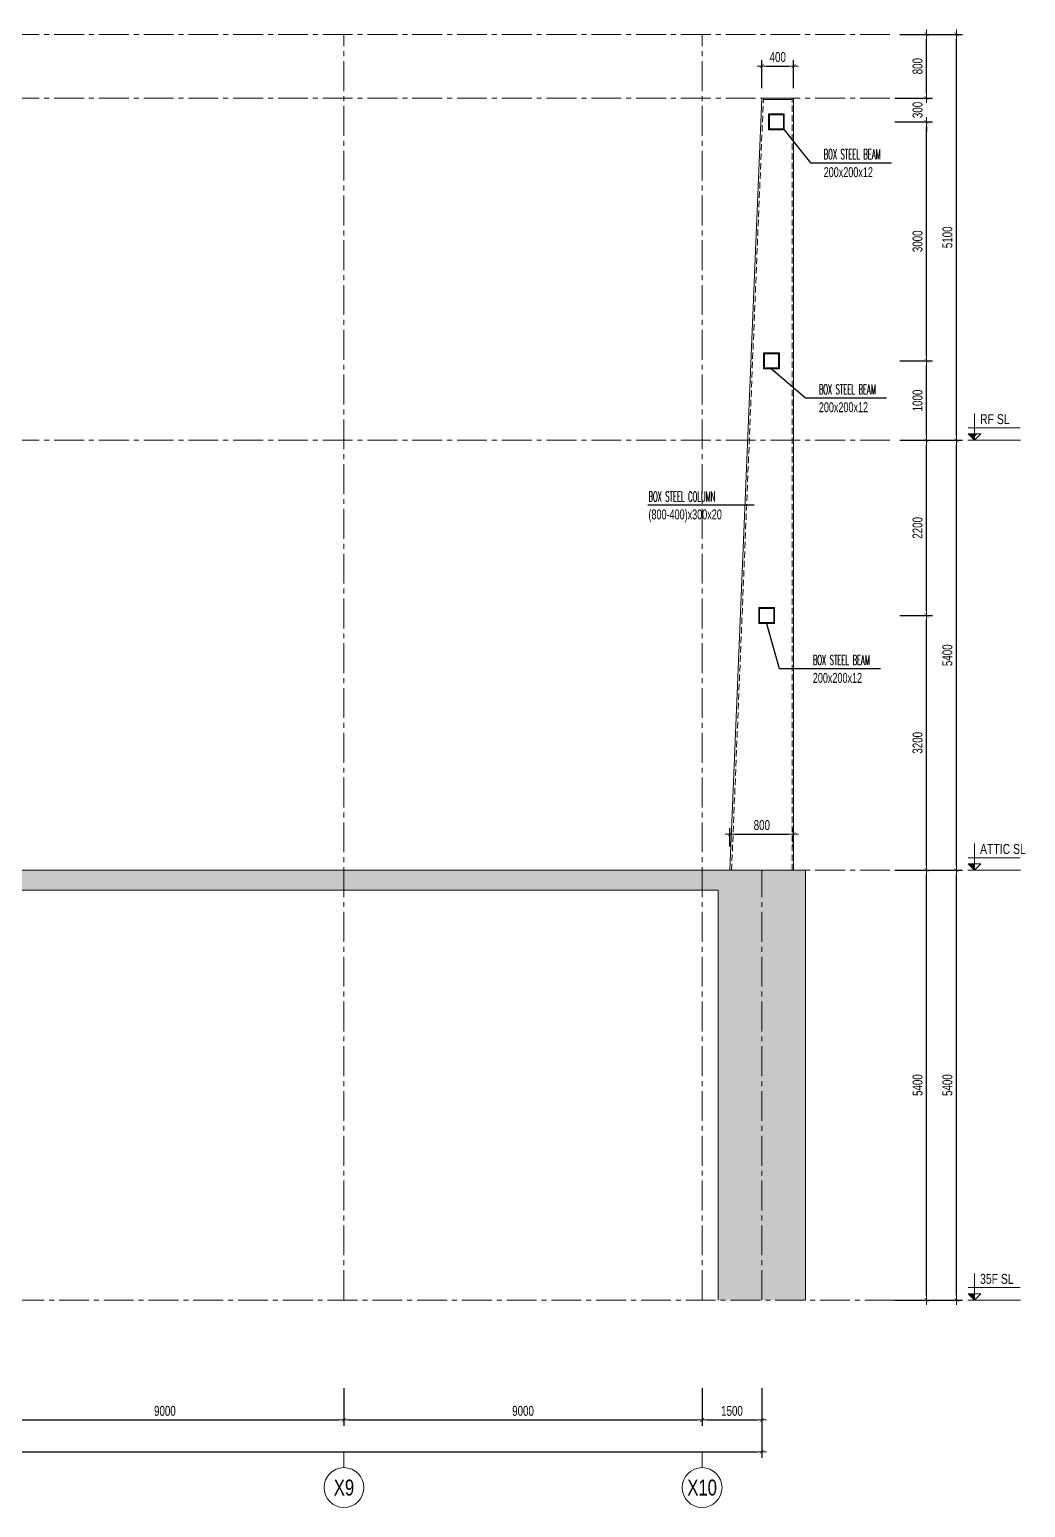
# Model space of a CAD drawing. Header units: millimetres. Extents: x 239606 to 473981, y -27658 to 23850.
# Drawn here: x 448955 to 473981, y -15151 to 21980 of the extents above; entities that cross this region are included whole.
import ezdxf
from ezdxf.enums import TextEntityAlignment as Align

# ---------------------------------------------------------------- set-up
doc = ezdxf.new("R2010")
doc.units = ezdxf.units.MM
doc.linetypes.add('CENTER2', pattern=[1.125, 0.75, -0.125, 0.125, -0.125])
doc.linetypes.add('HIDDEN2', pattern=[4.762499999999999, 3.175, -1.5875])
doc.layers.get('Defpoints').update_dxf_attribs({"color": 151, "lineweight": 9})
for name, color, linetype, lineweight in [('NDC_S_ANNO', 7, 'Continuous', 20), ('NDC_S_AXIS', 5, 'CENTER2', 13), ('NDC_S_CONTINUOUS', 3, 'Continuous', 20), ('NDC_S_DIM', 1, 'Continuous', 15), ('NDC_S_ENG TEXT', 2, 'Continuous', 20), ('NDC_S_HATCH MATERIAL', 8, 'Continuous', 13), ('NDC_S_SLAB', 2, 'Continuous', 20), ('NDC_S_SYMBOL', 1, 'Continuous', 15), ('NDC_S_TEXT SYMBOL', 7, 'Continuous', 20), ('NDC_S_VN TEXT', 7, 'Continuous', 20)]:
    doc.layers.add(name, color=color, linetype=linetype, lineweight=lineweight)
doc.styles.add('NDC_ANNO', font='', dxfattribs={"width": 0.8})
doc.styles.add('NDC_DIM', font='', dxfattribs={"width": 0.75})
doc.styles.add('NDC_EN TXT', font='romans.shx', dxfattribs={"width": 0.8})
doc.styles.add('NDC_VIE TXT', font='arial.ttf', dxfattribs={"width": 0.8})
doc.styles.get('NDC_ANNO').set_extended_font_data('Dotum')
doc.styles.get('NDC_DIM').set_extended_font_data('Dotum')
doc.dimstyles.new('NDC_dim_100', dxfattribs={"dimscale": 100, "dimtxt": 2.5, "dimasz": 1.2, "dimexe": 1.5, "dimexo": 2.5, "dimgap": 1, "dimtad": 1, "dimdec": 0, "dimzin": 0, "dimdsep": 46, "dimtxsty": 'NDC_DIM', "dimblk": 'DIMMARK', "dimcen": 0.09, "dimdle": 1.2, "dimclrd": 1, "dimclre": 1, "dimclrt": 3, "dimadec": 0, "dimazin": 0, "dimtfac": 1, "dimtdec": 0, "dimtix": 1, "dimtofl": 0, "dimtmove": 0, "dimatfit": 3, "dimfxl": 8, "dimfxlon": 1, "dimtolj": 1, "dimtzin": 0, "dimarcsym": 0})

# ---------------------------------------------------------------- blocks, each defined once
blk = doc.blocks.new('DIMMARK')
at = {"layer": 'NDC_S_DIM', "color": 1}
blk.add_line((-1.5, 0), (1, 0), dxfattribs=at)
at = {"layer": 'NDC_S_DIM', "color": 2, "const_width": 0.1}
blk.add_lwpolyline([(-0.4242640687119285, -0.4242640687119285), (0.4242640687119285, 0.4242640687119285)], dxfattribs=at)
blk = doc.blocks.new('*D39')
at = {"layer": 'Defpoints', "color": 0, "ltscale": 100, "transparency": 16777216}
for p in [(470573.535035429, 7259.525607873515), (471495.2458092754, 7259.525607873515), (470573.535035429, 859.5256078735406)]:
    blk.add_point(p, dxfattribs=at)
at = {"layer": 'NDC_S_DIM', "color": 1, "lineweight": -2, "ltscale": 100, "transparency": 16777216}
for p, q in [((470823.535035429, 7259.525607873515), (471645.2458092754, 7259.525607873515)), ((471495.2458092754, 979.5256078735408), (471495.2458092754, 7139.525607873515)), ((470823.535035429, 859.5256078735407), (471645.2458092754, 859.5256078735407))]:
    blk.add_line(p, q, dxfattribs=at)
at = {"layer": 'NDC_S_DIM', "color": 1, "lineweight": -2, "ltscale": 100, "transparency": 16777216, "xscale": 120, "yscale": 120, "zscale": 120}
for p, rotation in [((471495.2458092754, 7259.525607873515), 90), ((471495.2458092754, 859.5256078735408), 270)]:
    blk.add_blockref('DIMMARK', p, dxfattribs=dict(at, rotation=rotation))
at = {"layer": 'NDC_S_DIM', "color": 3, "ltscale": 100, "transparency": 16777216, "insert": (471270.0762027624, 4059.525607873393), "char_height": 250, "attachment_point": 5, "rotation": 90, "style": 'NDC_DIM'}
blk.add_mtext('\\A1;3200', dxfattribs=at)
blk = doc.blocks.new('*D40')
at = {"layer": 'Defpoints', "color": 0, "ltscale": 100, "transparency": 16777216}
for p in [(470573.535035429, 11659.52560787354), (471495.2458092754, 11659.52560787355), (470573.535035429, 7259.525607873515)]:
    blk.add_point(p, dxfattribs=at)
at = {"layer": 'NDC_S_DIM', "color": 1, "lineweight": -2, "ltscale": 100, "transparency": 16777216}
for p, q in [((470823.535035429, 11659.52560787354), (471645.2458092754, 11659.52560787355)), ((471495.2458092754, 7379.525607873515), (471495.2458092754, 11539.52560787355)), ((470823.535035429, 7259.525607873515), (471645.2458092754, 7259.525607873515))]:
    blk.add_line(p, q, dxfattribs=at)
at = {"layer": 'NDC_S_DIM', "color": 1, "lineweight": -2, "ltscale": 100, "transparency": 16777216, "xscale": 120, "yscale": 120, "zscale": 120}
for p, rotation in [((471495.2458092754, 11659.52560787355), 90), ((471495.2458092754, 7259.525607873515), 270)]:
    blk.add_blockref('DIMMARK', p, dxfattribs=dict(at, rotation=rotation))
at = {"layer": 'NDC_S_DIM', "color": 3, "ltscale": 100, "transparency": 16777216, "insert": (471270.0762027624, 9459.525607873395), "char_height": 250, "attachment_point": 5, "rotation": 90, "style": 'NDC_DIM'}
blk.add_mtext('\\A1;2200', dxfattribs=at)
blk = doc.blocks.new('*D41')
at = {"layer": 'Defpoints', "color": 0, "ltscale": 100, "transparency": 16777216}
for p in [(470573.535035429, 13659.52560787355), (471495.2458092752, 13659.52560787355), (470573.535035429, 11659.52560787354)]:
    blk.add_point(p, dxfattribs=at)
at = {"layer": 'NDC_S_DIM', "color": 1, "lineweight": -2, "ltscale": 100, "transparency": 16777216}
for p, q in [((470823.535035429, 13659.52560787355), (471645.2458092752, 13659.52560787355)), ((471495.2458092752, 11779.52560787355), (471495.2458092752, 13539.52560787355)), ((470823.535035429, 11659.52560787354), (471645.2458092752, 11659.52560787355))]:
    blk.add_line(p, q, dxfattribs=at)
at = {"layer": 'NDC_S_DIM', "color": 1, "lineweight": -2, "ltscale": 100, "transparency": 16777216, "xscale": 120, "yscale": 120, "zscale": 120}
for p, rotation in [((471495.2458092752, 13659.52560787355), 90), ((471495.2458092752, 11659.52560787355), 270)]:
    blk.add_blockref('DIMMARK', p, dxfattribs=dict(at, rotation=rotation))
at = {"layer": 'NDC_S_DIM', "color": 3, "ltscale": 100, "transparency": 16777216, "insert": (471270.0762027623, 12659.52560787341), "char_height": 250, "attachment_point": 5, "rotation": 90, "style": 'NDC_DIM'}
blk.add_mtext('\\A1;1000', dxfattribs=at)
blk = doc.blocks.new('*D42')
at = {"layer": 'Defpoints', "color": 0, "ltscale": 100, "transparency": 16777216}
for p in [(470573.535035429, 11659.52560787354), (472245.2458092752, 11659.52560787355), (470573.535035429, 859.5256078735406)]:
    blk.add_point(p, dxfattribs=at)
at = {"layer": 'NDC_S_DIM', "color": 1, "lineweight": -2, "ltscale": 100, "transparency": 16777216}
for p, q in [((471445.2458092752, 11659.52560787355), (472395.2458092752, 11659.52560787355)), ((472245.2458092752, 979.5256078735408), (472245.2458092752, 11539.52560787355)), ((471445.2458092752, 859.5256078735408), (472395.2458092752, 859.5256078735409))]:
    blk.add_line(p, q, dxfattribs=at)
at = {"layer": 'NDC_S_DIM', "color": 1, "lineweight": -2, "ltscale": 100, "transparency": 16777216, "xscale": 120, "yscale": 120, "zscale": 120}
for p, rotation in [((472245.2458092752, 11659.52560787355), 90), ((472245.2458092752, 859.5256078735408), 270)]:
    blk.add_blockref('DIMMARK', p, dxfattribs=dict(at, rotation=rotation))
at = {"layer": 'NDC_S_DIM', "color": 3, "ltscale": 100, "transparency": 16777216, "insert": (472020.0762027623, 6259.525607873408), "char_height": 250, "attachment_point": 5, "rotation": 90, "style": 'NDC_DIM'}
blk.add_mtext('\\A1;5400', dxfattribs=at)
blk = doc.blocks.new('*D43')
at = {"layer": 'Defpoints', "color": 0, "ltscale": 100, "transparency": 16777216}
for p in [(470573.535035429, 21859.52560787355), (472245.2458092752, 21859.52560787355), (470573.535035429, 11659.52560787354)]:
    blk.add_point(p, dxfattribs=at)
at = {"layer": 'NDC_S_DIM', "color": 1, "lineweight": -2, "ltscale": 100, "transparency": 16777216}
for p, q in [((471445.2458092752, 21859.52560787355), (472395.2458092752, 21859.52560787355)), ((472245.2458092752, 11779.52560787355), (472245.2458092752, 21739.52560787355)), ((471445.2458092752, 11659.52560787355), (472395.2458092752, 11659.52560787355))]:
    blk.add_line(p, q, dxfattribs=at)
at = {"layer": 'NDC_S_DIM', "color": 1, "lineweight": -2, "ltscale": 100, "transparency": 16777216, "xscale": 120, "yscale": 120, "zscale": 120}
for p, rotation in [((472245.2458092752, 21859.52560787355), 90), ((472245.2458092752, 11659.52560787355), 270)]:
    blk.add_blockref('DIMMARK', p, dxfattribs=dict(at, rotation=rotation))
at = {"layer": 'NDC_S_DIM', "color": 3, "ltscale": 100, "transparency": 16777216, "insert": (472020.0762027623, 16759.52560787341), "char_height": 250, "attachment_point": 5, "rotation": 90, "style": 'NDC_DIM'}
blk.add_mtext('\\A1;5100', dxfattribs=at)
blk = doc.blocks.new('kata_block_CT')
at = {"layer": 'NDC_S_ANNO'}
blk.add_hatch(color=3, dxfattribs=at).paths.add_polyline_path([(0, 1.596954857557648), (-1.612010908633238, 1.596954857557648), (0, 0)])
at = {"layer": 'NDC_S_ANNO', "ltscale": 50}
h = blk.add_hatch(dxfattribs=at)
h.set_pattern_fill('ANSI31', color=256, scale=1.406250541793835, style=0)
h.set_pattern_definition([(45.00000000000001, (0, 5.456968210637569e-12), (-3.157122508925224, 3.157122508925225), [])])
h.paths.add_polyline_path([(0, 1.596954857557648), (0, 0), (1.612010908924276, 1.596954857557648)])
for p, q in [((11.56125648126181, 5.456968210637569e-12), (-1.63869572513795, 5.456968210637569e-12)), ((-1.592704896858777, 3.140833880479477), (11.46947077315417, 3.140833880479477))]:
    blk.add_line(p, q, dxfattribs=at)
for points in [[(0, 6.69495074864426), (0, 0)], [(0, 0), (-1.612010908924276, 1.596954857557648), (0, 1.596954857557648)], [(0, 0), (1.612010908924276, 1.596954857557648), (0, 1.596954857557648)]]:
    blk.add_lwpolyline(points, dxfattribs=at)
at = {"layer": 'NDC_S_ANNO', "color": 8, "ltscale": 50}
blk.add_lwpolyline([(0, 0), (-1.612010908633238, 1.596954857557648), (0, 1.596954857557648)], dxfattribs=at)
at = {"layer": 'NDC_S_TEXT SYMBOL', "color": 3, "style": 'NDC_ANNO', "width": 0.8}
blk.add_attdef('CT', (1.409564409346785, 4.068271311703938), '', height=2.5, dxfattribs=at)
blk = doc.blocks.new('*D44')
at = {"layer": 'Defpoints', "color": 0, "ltscale": 100, "transparency": 16777216}
for p in [(468155.8465039768, 21063.04037360341), (467355.8465039769, 20259.52560787354), (468155.8465039768, 20259.52560787354)]:
    blk.add_point(p, dxfattribs=at)
at = {"layer": 'NDC_S_DIM', "color": 1, "lineweight": -2, "ltscale": 100, "transparency": 16777216}
for p, q in [((467355.8465039769, 20509.52560787354), (467355.8465039769, 21213.04037360341)), ((468155.8465039768, 20509.52560787354), (468155.8465039768, 21213.04037360341)), ((467475.8465039769, 21063.04037360341), (468035.8465039768, 21063.04037360341))]:
    blk.add_line(p, q, dxfattribs=at)
at = {"layer": 'NDC_S_DIM', "color": 1, "lineweight": -2, "ltscale": 100, "transparency": 16777216, "xscale": 120, "yscale": 120, "zscale": 120, "rotation": 180}
blk.add_blockref('DIMMARK', (467355.8465039769, 21063.04037360341), dxfattribs=at)
at = {"layer": 'NDC_S_DIM', "color": 1, "lineweight": -2, "ltscale": 100, "transparency": 16777216, "xscale": 120, "yscale": 120, "zscale": 120}
blk.add_blockref('DIMMARK', (468155.8465039768, 21063.04037360341), dxfattribs=at)
at = {"layer": 'NDC_S_DIM', "color": 3, "ltscale": 100, "transparency": 16777216, "insert": (467755.8465039768, 21288.20998011629), "char_height": 250, "attachment_point": 5, "style": 'NDC_DIM'}
blk.add_mtext('\\A1;400', dxfattribs=at)
blk = doc.blocks.new('*D45')
at = {"layer": 'Defpoints', "color": 0, "ltscale": 100, "transparency": 16777216}
for p in [(468155.8465039769, 1766.268651724531), (466555.8465039769, 1205.531941833877), (468155.8465039769, 1205.531941833877)]:
    blk.add_point(p, dxfattribs=at)
at = {"layer": 'NDC_S_DIM', "color": 1, "lineweight": -2, "ltscale": 100, "transparency": 16777216}
for p, q in [((466555.8465039769, 1455.531941833877), (466555.8465039769, 1916.268651724531)), ((468155.8465039769, 1455.531941833877), (468155.8465039769, 1916.268651724531)), ((466675.8465039769, 1766.268651724531), (468035.8465039769, 1766.268651724531))]:
    blk.add_line(p, q, dxfattribs=at)
at = {"layer": 'NDC_S_DIM', "color": 1, "lineweight": -2, "ltscale": 100, "transparency": 16777216, "xscale": 120, "yscale": 120, "zscale": 120, "rotation": 180}
blk.add_blockref('DIMMARK', (466555.8465039769, 1766.268651724531), dxfattribs=at)
at = {"layer": 'NDC_S_DIM', "color": 1, "lineweight": -2, "ltscale": 100, "transparency": 16777216, "xscale": 120, "yscale": 120, "zscale": 120}
blk.add_blockref('DIMMARK', (468155.8465039769, 1766.268651724531), dxfattribs=at)
at = {"layer": 'NDC_S_DIM', "color": 3, "ltscale": 100, "transparency": 16777216, "insert": (467355.8465039769, 1991.438258237421), "char_height": 250, "attachment_point": 5, "style": 'NDC_DIM'}
blk.add_mtext('\\A1;800', dxfattribs=at)
blk = doc.blocks.new('*D46')
at = {"layer": 'Defpoints', "color": 0, "ltscale": 100, "transparency": 16777216}
for p in [(467721.5607897128, 19659.52560800364), (471495.2458092759, 19659.52560800364), (470573.535035429, 13659.52560787355)]:
    blk.add_point(p, dxfattribs=at)
at = {"layer": 'NDC_S_DIM', "color": 1, "lineweight": -2, "ltscale": 100, "transparency": 16777216}
for p, q in [((470695.2458092759, 19659.52560800364), (471645.2458092759, 19659.52560800364)), ((471495.2458092759, 13779.52560787355), (471495.2458092759, 19539.52560800364)), ((470823.535035429, 13659.52560787355), (471645.2458092759, 13659.52560787355))]:
    blk.add_line(p, q, dxfattribs=at)
at = {"layer": 'NDC_S_DIM', "color": 1, "lineweight": -2, "ltscale": 100, "transparency": 16777216, "xscale": 120, "yscale": 120, "zscale": 120}
for p, rotation in [((471495.2458092759, 19659.52560800364), 90), ((471495.2458092759, 13659.52560787355), 270)]:
    blk.add_blockref('DIMMARK', p, dxfattribs=dict(at, rotation=rotation))
at = {"layer": 'NDC_S_DIM', "color": 3, "ltscale": 100, "transparency": 16777216, "insert": (471270.076202763, 16659.52560793846), "char_height": 250, "attachment_point": 5, "rotation": 90, "style": 'NDC_DIM'}
blk.add_mtext('\\A1;3000', dxfattribs=at)
blk = doc.blocks.new('*D47')
at = {"layer": 'Defpoints', "color": 0, "ltscale": 100, "transparency": 16777216}
for p in [(470573.535035429, 21859.52560787355), (471495.2458092755, 21859.52560787355), (470573.5350354291, 20259.52560787355)]:
    blk.add_point(p, dxfattribs=at)
at = {"layer": 'NDC_S_DIM', "color": 1, "lineweight": -2, "ltscale": 100, "transparency": 16777216}
for p, q in [((470823.535035429, 21859.52560787355), (471645.2458092755, 21859.52560787355)), ((471495.2458092755, 20379.52560787355), (471495.2458092755, 21739.52560787355)), ((470823.5350354291, 20259.52560787355), (471645.2458092755, 20259.52560787355))]:
    blk.add_line(p, q, dxfattribs=at)
at = {"layer": 'NDC_S_DIM', "color": 1, "lineweight": -2, "ltscale": 100, "transparency": 16777216, "xscale": 120, "yscale": 120, "zscale": 120}
for p, rotation in [((471495.2458092755, 21859.52560787355), 90), ((471495.2458092755, 20259.52560787355), 270)]:
    blk.add_blockref('DIMMARK', p, dxfattribs=dict(at, rotation=rotation))
at = {"layer": 'NDC_S_DIM', "color": 3, "ltscale": 100, "transparency": 16777216, "insert": (471270.0762027625, 21059.52560787341), "char_height": 250, "attachment_point": 5, "rotation": 90, "style": 'NDC_DIM'}
blk.add_mtext('\\A1;800', dxfattribs=at)
blk = doc.blocks.new('*D48')
at = {"layer": 'Defpoints', "color": 0, "ltscale": 200, "transparency": 16777216}
for p in [(419355.8465039769, -9940.474392126373), (467355.8465039768, -9940.474392126373), (467355.8465039768, -13751.45634451554)]:
    blk.add_point(p, dxfattribs=at)
at = {"layer": 'NDC_S_DIM', "color": 1, "lineweight": -2, "ltscale": 200, "transparency": 16777216}
for p, q in [((419355.8465039769, -12951.45634451554), (419355.8465039769, -13901.45634451554)), ((467355.8465039768, -12951.45634451554), (467355.8465039768, -13901.45634451554)), ((419475.8465039769, -13751.45634451554), (467235.8465039768, -13751.45634451554))]:
    blk.add_line(p, q, dxfattribs=at)
at = {"layer": 'NDC_S_DIM', "color": 1, "lineweight": -2, "ltscale": 200, "transparency": 16777216, "xscale": 120, "yscale": 120, "zscale": 120, "rotation": 180}
blk.add_blockref('DIMMARK', (419355.8465039769, -13751.45634451554), dxfattribs=at)
at = {"layer": 'NDC_S_DIM', "color": 1, "lineweight": -2, "ltscale": 200, "transparency": 16777216, "xscale": 120, "yscale": 120, "zscale": 120}
blk.add_blockref('DIMMARK', (467355.8465039768, -13751.45634451554), dxfattribs=at)
at = {"layer": 'NDC_S_DIM', "color": 3, "ltscale": 200, "transparency": 16777216, "insert": (443355.8465039768, -13526.28673800265), "char_height": 250, "attachment_point": 5, "style": 'NDC_DIM'}
blk.add_mtext('\\A1;48000', dxfattribs=at)
blk = doc.blocks.new('*D53')
at = {"layer": 'Defpoints', "color": 0, "ltscale": 200, "transparency": 16777216}
for p in [(447855.8465039769, -9940.474392126373), (456855.8465039769, -9940.474392126373), (456855.8465039769, -12951.45634451554)]:
    blk.add_point(p, dxfattribs=at)
at = {"layer": 'NDC_S_DIM', "color": 1, "lineweight": -2, "ltscale": 200, "transparency": 16777216}
for p, q in [((447855.8465039769, -12151.45634451554), (447855.8465039769, -13101.45634451554)), ((456855.8465039769, -12151.45634451554), (456855.8465039769, -13101.45634451554)), ((447975.8465039769, -12951.45634451554), (456735.8465039769, -12951.45634451554))]:
    blk.add_line(p, q, dxfattribs=at)
at = {"layer": 'NDC_S_DIM', "color": 1, "lineweight": -2, "ltscale": 200, "transparency": 16777216, "xscale": 120, "yscale": 120, "zscale": 120, "rotation": 180}
blk.add_blockref('DIMMARK', (447855.8465039769, -12951.45634451554), dxfattribs=at)
at = {"layer": 'NDC_S_DIM', "color": 1, "lineweight": -2, "ltscale": 200, "transparency": 16777216, "xscale": 120, "yscale": 120, "zscale": 120}
blk.add_blockref('DIMMARK', (456855.8465039769, -12951.45634451554), dxfattribs=at)
at = {"layer": 'NDC_S_DIM', "color": 3, "ltscale": 200, "transparency": 16777216, "insert": (452355.8465039769, -12726.28673800265), "char_height": 250, "attachment_point": 5, "style": 'NDC_DIM'}
blk.add_mtext('\\A1;9000', dxfattribs=at)
blk = doc.blocks.new('*D54')
at = {"layer": 'Defpoints', "color": 0, "ltscale": 200, "transparency": 16777216}
for p in [(456855.8465039769, -9940.474392126373), (465855.8465039769, -9940.474392126373), (465855.8465039769, -12951.45634451554)]:
    blk.add_point(p, dxfattribs=at)
at = {"layer": 'NDC_S_DIM', "color": 1, "lineweight": -2, "ltscale": 200, "transparency": 16777216}
for p, q in [((456855.8465039769, -12151.45634451554), (456855.8465039769, -13101.45634451554)), ((465855.8465039769, -12151.45634451554), (465855.8465039769, -13101.45634451554)), ((456975.8465039769, -12951.45634451554), (465735.8465039769, -12951.45634451554))]:
    blk.add_line(p, q, dxfattribs=at)
at = {"layer": 'NDC_S_DIM', "color": 1, "lineweight": -2, "ltscale": 200, "transparency": 16777216, "xscale": 120, "yscale": 120, "zscale": 120, "rotation": 180}
blk.add_blockref('DIMMARK', (456855.8465039769, -12951.45634451554), dxfattribs=at)
at = {"layer": 'NDC_S_DIM', "color": 1, "lineweight": -2, "ltscale": 200, "transparency": 16777216, "xscale": 120, "yscale": 120, "zscale": 120}
blk.add_blockref('DIMMARK', (465855.8465039769, -12951.45634451554), dxfattribs=at)
at = {"layer": 'NDC_S_DIM', "color": 3, "ltscale": 200, "transparency": 16777216, "insert": (461355.8465039769, -12726.28673800265), "char_height": 250, "attachment_point": 5, "style": 'NDC_DIM'}
blk.add_mtext('\\A1;9000', dxfattribs=at)
blk = doc.blocks.new('*D55')
at = {"layer": 'Defpoints', "color": 0, "ltscale": 100, "transparency": 16777216}
for p in [(465855.8465039769, -9940.474392126373), (467355.8465039769, -9940.474392126373), (467355.8465039769, -12951.45634451554)]:
    blk.add_point(p, dxfattribs=at)
at = {"layer": 'NDC_S_DIM', "color": 1, "lineweight": -2, "ltscale": 100, "transparency": 16777216}
for p, q in [((465855.8465039769, -12151.45634451554), (465855.8465039769, -13101.45634451554)), ((467355.8465039769, -12151.45634451554), (467355.8465039769, -13101.45634451554)), ((465975.8465039769, -12951.45634451554), (467235.8465039769, -12951.45634451554))]:
    blk.add_line(p, q, dxfattribs=at)
at = {"layer": 'NDC_S_DIM', "color": 1, "lineweight": -2, "ltscale": 100, "transparency": 16777216, "xscale": 120, "yscale": 120, "zscale": 120, "rotation": 180}
blk.add_blockref('DIMMARK', (465855.8465039769, -12951.45634451554), dxfattribs=at)
at = {"layer": 'NDC_S_DIM', "color": 1, "lineweight": -2, "ltscale": 100, "transparency": 16777216, "xscale": 120, "yscale": 120, "zscale": 120}
blk.add_blockref('DIMMARK', (467355.8465039769, -12951.45634451554), dxfattribs=at)
at = {"layer": 'NDC_S_DIM', "color": 3, "ltscale": 100, "transparency": 16777216, "insert": (466605.8465039769, -12726.28673800265), "char_height": 250, "attachment_point": 5, "style": 'NDC_DIM'}
blk.add_mtext('\\A1;1500', dxfattribs=at)
blk = doc.blocks.new('*U8')
at = {"layer": 'NDC_S_SYMBOL'}
blk.add_line((3.061616997868383e-16, 5), (4.286263797015736e-16, 9), dxfattribs=at)
blk.add_circle((0, 0), 5, dxfattribs=at)
at = {"layer": 'NDC_S_TEXT SYMBOL', "color": 7, "style": 'NDC_ANNO', "width": 0.8}
blk.add_attdef('GRID', text='', height=4, dxfattribs=at).set_placement((0, 0), align=Align.MIDDLE)
blk = doc.blocks.new('*D107')
at = {"layer": 'Defpoints', "color": 0, "ltscale": 100, "transparency": 16777216}
for p in [(470573.535035429, 859.5256078735406), (472245.2458092755, 859.5256078735408), (470573.535035429, -9940.474392126463)]:
    blk.add_point(p, dxfattribs=at)
at = {"layer": 'NDC_S_DIM', "color": 1, "lineweight": -2, "ltscale": 100, "transparency": 16777216}
for p, q in [((471445.2458092755, 859.5256078735408), (472395.2458092755, 859.5256078735409)), ((472245.2458092755, -9820.474392126462), (472245.2458092755, 739.5256078735407)), ((471445.2458092755, -9940.474392126462), (472395.2458092755, -9940.474392126462))]:
    blk.add_line(p, q, dxfattribs=at)
at = {"layer": 'NDC_S_DIM', "color": 1, "lineweight": -2, "ltscale": 100, "transparency": 16777216, "xscale": 120, "yscale": 120, "zscale": 120}
for p, rotation in [((472245.2458092755, 859.5256078735408), 90), ((472245.2458092755, -9940.474392126462), 270)]:
    blk.add_blockref('DIMMARK', p, dxfattribs=dict(at, rotation=rotation))
at = {"layer": 'NDC_S_DIM', "color": 3, "ltscale": 100, "transparency": 16777216, "insert": (472020.0762027625, -4540.474392126594), "char_height": 250, "attachment_point": 5, "rotation": 90, "style": 'NDC_DIM'}
blk.add_mtext('\\A1;5400', dxfattribs=at)
blk = doc.blocks.new('*D119')
at = {"layer": 'Defpoints', "color": 0, "ltscale": 100, "transparency": 16777216}
for p in [(469823.5350354291, 859.5256078735406), (471495.2458092758, 859.5256078735408), (469823.5350354291, -9940.474392126463)]:
    blk.add_point(p, dxfattribs=at)
at = {"layer": 'NDC_S_DIM', "color": 1, "lineweight": -2, "ltscale": 100, "transparency": 16777216}
for p, q in [((470695.2458092758, 859.5256078735407), (471645.2458092758, 859.5256078735408)), ((471495.2458092758, -9820.474392126462), (471495.2458092758, 739.5256078735407)), ((470695.2458092758, -9940.474392126463), (471645.2458092758, -9940.474392126462))]:
    blk.add_line(p, q, dxfattribs=at)
at = {"layer": 'NDC_S_DIM', "color": 1, "lineweight": -2, "ltscale": 100, "transparency": 16777216, "xscale": 120, "yscale": 120, "zscale": 120}
for p, rotation in [((471495.2458092758, 859.5256078735408), 90), ((471495.2458092758, -9940.474392126462), 270)]:
    blk.add_blockref('DIMMARK', p, dxfattribs=dict(at, rotation=rotation))
at = {"layer": 'NDC_S_DIM', "color": 3, "ltscale": 100, "transparency": 16777216, "insert": (471270.0762027628, -4540.474392126594), "char_height": 250, "attachment_point": 5, "rotation": 90, "style": 'NDC_DIM'}
blk.add_mtext('\\A1;5400', dxfattribs=at)
blk = doc.blocks.new('*D83')
at = {"layer": 'Defpoints', "color": 0, "ltscale": 100, "transparency": 16777216}
for p in [(470267.900907835, 20259.52560787355), (471495.245809276, 20259.52560787355), (470802.3429961887, 19659.52560800365)]:
    blk.add_point(p, dxfattribs=at)
at = {"layer": 'NDC_S_DIM', "color": 1, "lineweight": -2, "ltscale": 100, "transparency": 16777216}
for p, q in [((471495.245809276, 20379.52560787355), (471495.245809276, 20499.52560787355)), ((470695.245809276, 20259.52560787355), (471645.245809276, 20259.52560787355)), ((471052.3429961887, 19659.52560800365), (471645.245809276, 19659.52560800365)), ((471495.245809276, 19539.52560800365), (471495.245809276, 19419.52560800365))]:
    blk.add_line(p, q, dxfattribs=at)
at = {"layer": 'NDC_S_DIM', "color": 1, "lineweight": -2, "ltscale": 100, "transparency": 16777216, "xscale": 120, "yscale": 120, "zscale": 120}
for p, rotation in [((471495.245809276, 20259.52560787355), 270), ((471495.245809276, 19659.52560800365), 90)]:
    blk.add_blockref('DIMMARK', p, dxfattribs=dict(at, rotation=rotation))
at = {"layer": 'NDC_S_DIM', "color": 3, "ltscale": 100, "transparency": 16777216, "insert": (471270.076202763, 19959.52560793846), "char_height": 250, "attachment_point": 5, "rotation": 90, "style": 'NDC_DIM'}
blk.add_mtext('\\A1;300', dxfattribs=at)

msp = doc.modelspace()

# ---------------------------------------------------------------- hatches: boundary and pattern name
at = {"layer": 'NDC_S_HATCH MATERIAL', "ltscale": 100}
h = msp.add_hatch(dxfattribs=at)
h.set_pattern_fill('BT-01', color=256, scale=50, pattern_type=2)
h.set_pattern_definition([(49.99999999999999, (84100.00000000437, 0), (358.6300913003767, -31.37606749129755), [37.5, -412.5]), (355, (84100.00000000437, 0), (-69.3756668065, 376.0960668500059), [30, -330]), (100.4514, (84129.88584000437, -2.614669999999023), (289.2546908570108, 344.7197710304768), [31.870095, -350.571056]), (46.18420000000001, (84100.00000000437, 100), (533.6205243128222, -82.75950716450905), [56.25, -618.75]), (96.6356, (84144.46837250437, 93.10334650000004), (467.3313527743517, 487.0589354502209), [47.805144, -525.8565]), (351.1842, (84100.00000000437, 100), (467.3309725668136, 487.0593004626623), [45, -495]), (21, (84150.00000000437, 75), (298.4535260592309, -201.3094453326694), [37.5, -412.5]), (326.0000000000001, (84150.00000000437, 75), (121.6576659607909, 362.5750225234265), [30, -330]), (71.4514, (84174.87111650436, 58.22419699999955), (420.111314290745, 161.2652483549762), [31.870095, -350.571056]), (37.50000000000001, (84100.00000000437, 0), (6.079927658645334, 166.4469269156558), [0, -326, 0, -335, 0, -331.25]), (7.499999999999999, (84100.00000000437, 0), (131.5347687210743, 197.2058559411801), [0, -191, 0, -318.5, 0, -126.25]), (327.5, (83988.50000000437, 0), (266.9112180862045, -11.27743586718988), [0, -125, 0, -390, 0, -517.5]), (317.5, (83938.50000000437, 0), (291.5930846711931, 50.05249116615887), [0, -162.5, 0, -259, 0, -367.5]), (45, (84100.00000000437, 0), (-150.2601910021414, 150.2601910021414), []), (45, (84100.00000000437, 61.25), (-150.2601910021414, 150.2601910021414), [])])
h.paths.add_polyline_path([(468455.846503977, 859.5256078740058), (418255.8465039768, 859.5256078740058), (418255.8465039768, -9940.474392126373), (420455.8465039768, -9940.474392126373), (420455.846503977, 359.5256078740058), (466255.8465039768, 359.5256078740058), (466255.846503977, -9940.474392126373), (468455.846503977, -9940.474392126373)])

# ---------------------------------------------------------------- linework, layer by layer
at = {"layer": 'NDC_S_AXIS', "ltscale": 1000}
for p, q in [((470573.5350354288, 21859.52560787354), (416138.157972525, 21859.52560787354)), ((456855.8465039769, -9940.474392126373), (456855.8465039771, 21859.52560787354)), ((465855.8465039769, -9940.474392126373), (465855.8465039767, 21859.52560787354)), ((470573.5350354288, 20259.52560787354), (416138.1579725251, 20259.52560787354)), ((470573.5350354288, 11659.52560787354), (416138.157972525, 11659.52560787354)), ((470573.5350354288, 859.5256078740058), (416138.157972525, 859.5256078740058)), ((467355.8465039769, -9940.474392126373), (467355.846503977, 859.5256078740094)), ((470695.2458092754, -9940.474392126373), (416538.1544388809, -9940.474392126373))]:
    msp.add_line(p, q, dxfattribs=at)
at = {"layer": 'NDC_S_CONTINUOUS', "ltscale": 100}
for p, q in [((466555.8465039769, 859.5256078735401), (467355.8465039769, 20259.52560787354)), ((468155.8465039768, 20259.52560787354), (467355.8465039768, 20259.52560786973)), ((468115.8465039768, 20219.52560787354), (467394.3517088736, 20219.52560787354)), ((468155.8465039769, 859.5256078735401), (468155.8465039768, 20259.52560787354)), ((468455.846503977, 859.5256078740058), (418255.8465039768, 859.5256078740058)), ((468455.846503977, 859.5256078736566), (468455.846503977, -9940.474392126373)), ((466255.8465039768, 359.5256078740058), (420455.846503977, 359.5256078740058)), ((466255.8465039768, 359.5256078740058), (466255.846503977, -9940.474392126373))]:
    msp.add_line(p, q, dxfattribs=at)
at = {"layer": 'NDC_S_CONTINUOUS', "linetype": 'HIDDEN2', "ltscale": 50}
for p, q in [((466595.8755183974, 859.5256078735692), (467395.8755183974, 20259.52560787354)), ((468115.8465039769, 859.5256078735401), (468115.8465039768, 20259.52560787354))]:
    msp.add_line(p, q, dxfattribs=at)
at = {"layer": 'NDC_S_SLAB', "ltscale": 1000}
for points in [[(467521.5607896911, 19459.52560800315), (467921.5607896911, 19459.52560800315), (467921.5607896911, 19859.52560800315), (467521.5607896911, 19859.52560800315)], [(467545.5607896911, 19483.52560800315), (467897.5607896911, 19483.52560800315), (467897.5607896911, 19835.52560800315), (467545.5607896911, 19835.52560800315)], [(467399.6560277864, 13459.52560787354), (467799.6560277864, 13459.52560787354), (467799.6560277864, 13859.52560787354), (467399.6560277864, 13859.52560787354)], [(467423.6560277864, 13483.52560787354), (467775.6560277864, 13483.52560787354), (467775.6560277864, 13835.52560787354), (467423.6560277864, 13835.52560787354)], [(467277.7512658816, 7059.525607873511), (467677.7512658816, 7059.525607873511), (467677.7512658816, 7459.525607873511), (467277.7512658816, 7459.525607873511)], [(467301.7512658816, 7083.525607873511), (467653.7512658816, 7083.525607873511), (467653.7512658816, 7435.525607873511), (467301.7512658816, 7435.525607873511)]]:
    msp.add_lwpolyline(points, close=True, dxfattribs=at)

# ---------------------------------------------------------------- block references
at = {"layer": 'NDC_S_AXIS', "xscale": 100, "yscale": 100, "zscale": 100}
for p, values in [((456855.8465039769, -14651.45634451554), {'GRID': 'X9'}), ((465855.8465039769, -14651.45634451554), {'GRID': 'X10'})]:
    msp.add_blockref('*U8', p, dxfattribs=at).add_auto_attribs(values)
at = {"layer": 'NDC_S_VN TEXT', "xscale": 100, "yscale": 100, "zscale": 100}
for p, values in [((472699.8452927445, 11659.52560787302), {'CT': 'RF SL'}), ((472699.8452927445, 859.5256078729872), {'CT': 'ATTIC SL'}), ((472699.8452927445, -9940.474392127016), {'CT': '35F SL'})]:
    msp.add_blockref('kata_block_CT', p, dxfattribs=at).add_auto_attribs(values)

# ---------------------------------------------------------------- texts
at = {"layer": 'NDC_S_ENG TEXT'}
for s, style, width, p in [('BOX STEEL BEAM', 'NDC_EN TXT', 0.5, (468910.4804158182, 18720.51444916354)), ('200x200x12', 'NDC_VIE TXT', 0.65, (468910.4804158182, 18271.48223706763)), ('BOX STEEL BEAM', 'NDC_EN TXT', 0.5, (468788.5756539135, 12814.76147047029)), ('200x200x12', 'NDC_VIE TXT', 0.65, (468788.5756539135, 12365.72925837437)), ('BOX STEEL COLUMN', 'NDC_EN TXT', 0.5, (464507.8563554208, 10121.4913845695)), ('(800-400)x300x20', 'NDC_VIE TXT', 0.65, (464507.8563554208, 9672.45917247358)), ('BOX STEEL BEAM', 'NDC_EN TXT', 0.5, (468638.435196405, 6014.761470470257)), ('200x200x12', 'NDC_VIE TXT', 0.65, (468638.435196405, 5565.72925837434))]:
    msp.add_text(s, height=250, dxfattribs=dict(at, style=style, width=width)).set_placement(p)

# ---------------------------------------------------------------- dimensions: what is measured, and where the dimension line sits
at = {"layer": 'NDC_S_DIM', "ltscale": 100}
for base, p1, p2, picture, middle in [((472245.2458092752, 21859.52560787355), (470573.5350354288, 11659.52560787354), (470573.5350354288, 21859.52560787354), '*D43', (472020.0762027623, 16759.52560787341)), ((471495.2458092755, 21859.52560787355), (470573.5350354288, 20259.52560787354), (470573.5350354288, 21859.52560787354), '*D47', (471270.0762027625, 21059.52560787341)), ((471495.245809276, 20259.52560787355), (470802.3429961884, 19659.52560800364), (470267.9009078348, 20259.52560787354), '*D83', (471270.076202763, 19959.52560793846)), ((471495.2458092759, 19659.52560800364), (470573.5350354288, 13659.52560787354), (467721.5607897125, 19659.52560800363), '*D46', (471270.076202763, 16659.52560793846)), ((471495.2458092752, 13659.52560787355), (470573.5350354288, 11659.52560787354), (470573.5350354288, 13659.52560787354), '*D41', (471270.0762027623, 12659.52560787341)), ((471495.2458092754, 11659.52560787355), (470573.5350354288, 7259.525607873511), (470573.5350354288, 11659.52560787354), '*D40', (471270.0762027624, 9459.525607873395)), ((472245.2458092752, 11659.52560787355), (470573.5350354288, 859.5256078735401), (470573.5350354288, 11659.52560787354), '*D42', (472020.0762027623, 6259.525607873408)), ((471495.2458092754, 7259.525607873515), (470573.5350354288, 859.5256078735401), (470573.5350354288, 7259.525607873511), '*D39', (471270.0762027624, 4059.525607873393)), ((471495.2458092758, 859.5256078735408), (469823.5350354289, -9940.47439212646), (469823.5350354289, 859.5256078735401), '*D119', (471270.0762027628, -4540.474392126594)), ((472245.2458092755, 859.5256078735408), (470573.5350354288, -9940.47439212646), (470573.5350354288, 859.5256078735401), '*D107', (472020.0762027625, -4540.474392126594))]:
    dim = msp.add_linear_dim(base=base, p1=p1, p2=p2, angle=90, dimstyle='NDC_dim_100', override={"dimlfac": 0.5, "dimtmove": 1}, dxfattribs=at)
    dim.commit()
    dim.dimension.update_dxf_attribs({"geometry": picture, "text_midpoint": middle})
for base, p1, p2, picture, middle in [((468155.8465039768, 21063.04037360341), (467355.8465039769, 20259.52560787354), (468155.8465039768, 20259.52560787354), '*D44', (467755.8465039768, 21288.20998011629)), ((468155.8465039769, 1766.268651724531), (466555.8465039769, 1205.531941833877), (468155.8465039769, 1205.531941833877), '*D45', (467355.8465039769, 1991.438258237421))]:
    dim = msp.add_linear_dim(base=base, p1=p1, p2=p2, dimstyle='NDC_dim_100', override={"dimlfac": 0.5, "dimtmove": 1}, dxfattribs=at)
    dim.commit()
    dim.dimension.update_dxf_attribs({"geometry": picture, "text_midpoint": middle})
at = {"layer": 'NDC_S_DIM', "ltscale": 200}
for base, p1, p2, picture, middle in [((467355.8465039768, -13751.45634451554), (419355.8465039769, -9940.474392126373), (467355.8465039768, -9940.474392126373), '*D48', (443355.8465039768, -13526.28673800265)), ((456855.8465039769, -12951.45634451554), (447855.8465039769, -9940.474392126373), (456855.8465039769, -9940.474392126373), '*D53', (452355.8465039769, -12726.28673800265)), ((465855.8465039769, -12951.45634451554), (456855.8465039769, -9940.474392126373), (465855.8465039769, -9940.474392126373), '*D54', (461355.8465039769, -12726.28673800265))]:
    dim = msp.add_linear_dim(base=base, p1=p1, p2=p2, dimstyle='NDC_dim_100', dxfattribs=at)
    dim.commit()
    dim.dimension.update_dxf_attribs({"geometry": picture, "text_midpoint": middle})
at = {"layer": 'NDC_S_DIM', "ltscale": 100}
dim = msp.add_linear_dim(base=(467355.8465039769, -12951.45634451554), p1=(465855.8465039769, -9940.474392126373), p2=(467355.8465039769, -9940.474392126373), dimstyle='NDC_dim_100', dxfattribs=at)
dim.commit()
dim.dimension.update_dxf_attribs({"geometry": '*D55', "text_midpoint": (466605.8465039769, -12726.28673800265)})

# ---------------------------------------------------------------- leaders
for points in [[(467921.5607896911, 19459.52560800315), (468576.4943097281, 18631.85681177318), (470613.3565177918, 18631.85681177318)], [(467599.6560277864, 13459.52560787354), (468454.5895478234, 12726.10383307992), (470491.4517558871, 12726.10383307992)], [(467473.9417420722, 7059.525607873511), (467794.5419032747, 5926.103833079891), (470341.3112983785, 5926.103833079891)]]:
    msp.add_leader(points, dimstyle='NDC_dim_100', override={"dimgap": 1, "dimtad": 0}, dxfattribs=at)
at = {"layer": 'NDC_S_SLAB', "ltscale": 100}
msp.add_leader([(467162.7283720226, 10032.83374717907), (464491.4353296408, 10032.83374717913)], dimstyle='NDC_dim_100', override={"dimgap": 1, "dimtad": 0}, dxfattribs=at)

doc.saveas('drawing.dxf')
